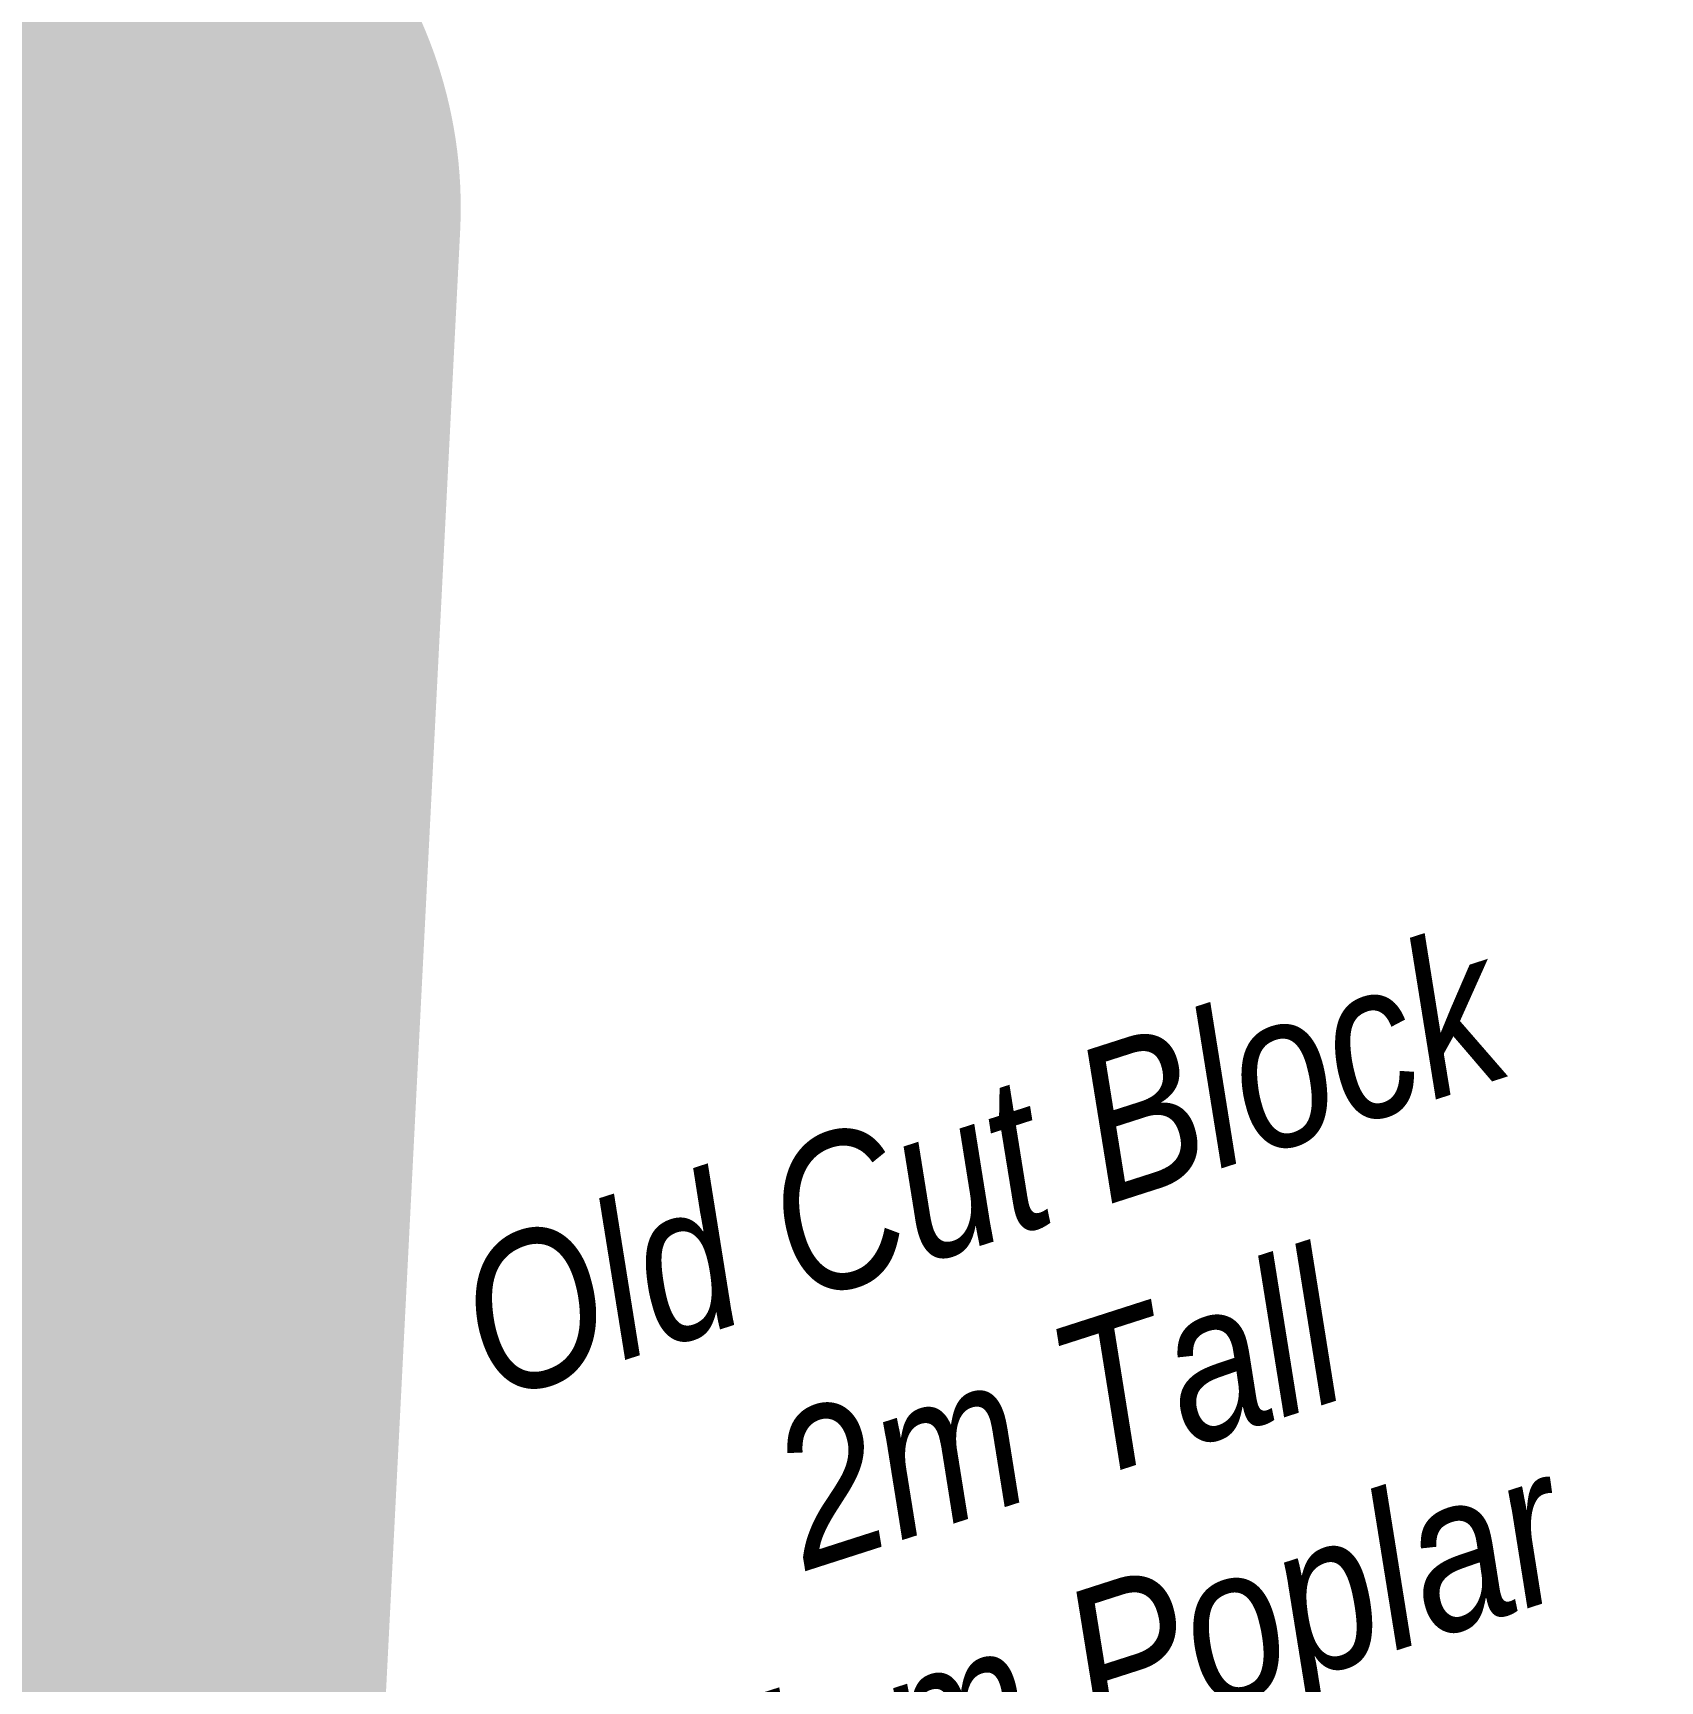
# Model space of a CAD drawing. Extents: x 329124 to 332550, y 6141944 to 6144607.
# Drawn here: x 330405.4 to 330511.2, y 6142925 to 6143032.2 of the extents above; entities that cross this region are included whole.
import ezdxf

# ---------------------------------------------------------------- set-up
doc = ezdxf.new("R2010")
doc.units = 0
doc.header["$LTSCALE"] = 5
doc.layers.add('P-BUFFER-H 30m', color=51, linetype='Continuous')
doc.layers.add('T-TEXT', color=48, linetype='Continuous', lineweight=18)
doc.styles.add('80L', font='ARIALN.TTF', dxfattribs={"height": 10})

msp = doc.modelspace()

# ---------------------------------------------------------------- hatches: boundary and pattern name
at = {"layer": 'P-BUFFER-H 30m'}
h = msp.add_hatch(color=256, dxfattribs=at)
h.dxf.hatch_style = 1
edge = h.paths.add_edge_path()
edge.add_line((330352.22287271, 6143002.368144968), (330237.8739871532, 6143126.382935307))
edge.add_arc((330259.9259485261, 6143146.71613266), 29.99546490728875, 178.0740801162579, 222.6778664575763, ccw=False)
edge.add_line((330229.9474276161, 6143147.724199655), (330251.4365796664, 6143786.78192076))
edge.add_arc((330281.4151005697, 6143785.77385377), 29.99546490065806, 155.4209013697367, 178.0740801264959, ccw=False)
edge.add_line((330254.1375875295, 6143798.250439719), (330261.814793334, 6143815.035085957))
edge.add_arc((330289.0923063746, 6143802.558500009), 29.99546490089652, 133.2327599549916, 155.4209013700604, ccw=False)
edge.add_line((330268.5464988815, 6143824.412509002), (330322.4108380441, 6143875.052478237))
edge.add_line((330322.4108380441, 6143875.052478237), (330324.7512349868, 6143936.322450085))
edge.add_arc((330354.7248406794, 6143935.177515082), 29.99546489682557, 94.20496742643599, 177.8124731968143, ccw=False)
edge.add_line((330352.5254333552, 6143965.092235903), (330581.7572084481, 6143981.945946459))
edge.add_arc((330583.9566157762, 6143952.031225635), 29.9954649000775, 4.204967433116906, 94.20496743336321, ccw=False)
edge.add_line((330613.8713366003, 6143954.230632963), (330615.3376081519, 6143934.287485744))
edge.add_arc((330585.422887328, 6143932.088078416), 29.99546489995286, -85.79503256750439, 4.204967433157719, ccw=False)
edge.add_line((330587.6222946555, 6143902.173357593), (330402.9744751949, 6143888.597574301))
edge.add_line((330402.9744751949, 6143888.597574301), (330401.5582277445, 6143851.521196427))
edge.add_arc((330371.5846220481, 6143852.666131425), 29.99546490042857, 313.2327599515048, 357.8124732059785, ccw=False)
edge.add_line((330392.1304295397, 6143830.812122431), (330331.0183063763, 6143773.358228349))
edge.add_line((330331.0183063763, 6143773.358228349), (330310.5792788824, 6143165.529762094))
edge.add_line((330310.5792788824, 6143165.529762094), (330425.2678317186, 6143041.146592414))
edge.add_arc((330403.2158703533, 6143020.813395063), 29.99546489978891, -2.905600000871118, 42.67786646352607, ccw=False)
edge.add_line((330433.1727733096, 6143019.292908357), (330410.2318702625, 6142567.307104476))
edge.add_arc((330380.2749673062, 6142568.827591184), 29.99546489990963, 267.8118402494623, 357.09439999735787, ccw=False)
edge.add_line((330379.1297011847, 6142538.853998138), (330359.1457391703, 6142539.617568744))
edge.add_arc((330360.2910052889, 6142569.591161787), 29.99546489627783, 177.0944000024061, 267.8118402546346, ccw=False)
edge.add_line((330330.3341023356, 6142571.111648492), (330352.22287271, 6143002.368144968))

# ---------------------------------------------------------------- texts
at = {"layer": 'T-TEXT', "insert": (330423.7563399745, 6142949.910219494), "char_height": 9.996958531290085, "attachment_point": 1, "rotation": 17.808340934383274, "style": '80L'}
msp.add_mtext_dynamic_manual_height_columns('\\pi8.85649;{\\fArial Narrow|b0|i1|c0|p34;Old Cut Block\\P\\pi24.97027;\\C110;2m Tall\\P\\pi14.58803;5cm Poplar}', width=87.29616668185137, gutter_width=50.0153035120663, heights=[0], dxfattribs=at)

doc.saveas('drawing.dxf')
